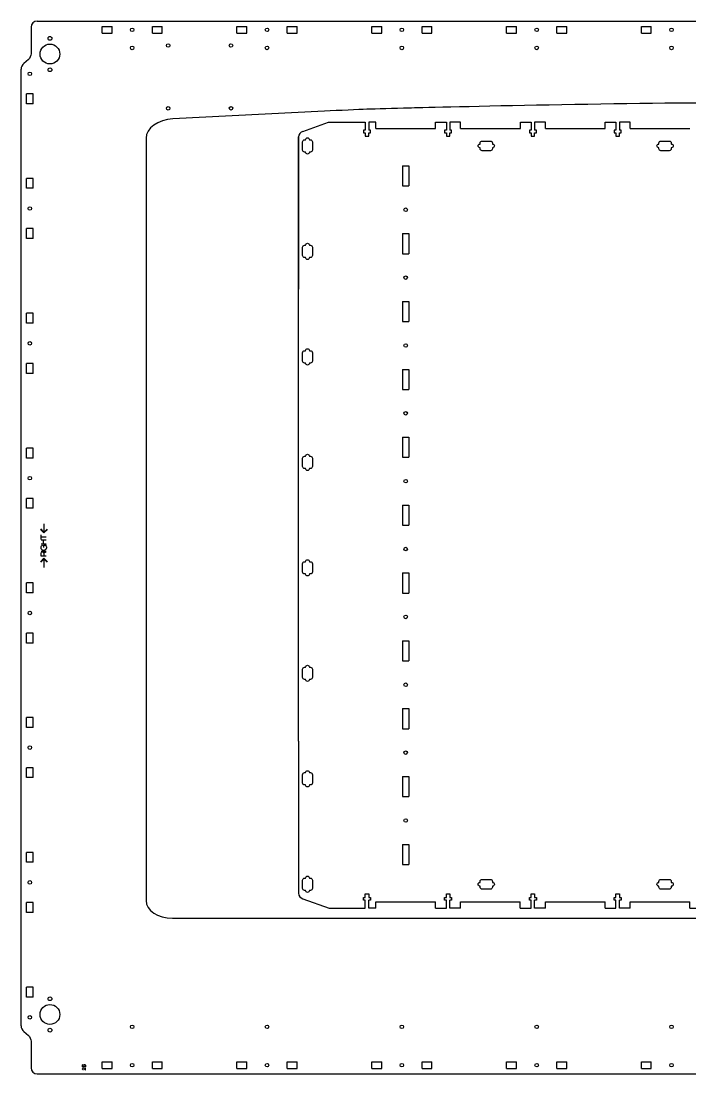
# Model space of a CAD drawing. Header units: millimetres. Extents: x -1168 to -25, y -869 to -31.
# Drawn here: x -1168 to -635, y -869 to -31 of the extents above; entities that cross this region are included whole.
import ezdxf

# ---------------------------------------------------------------- set-up
doc = ezdxf.new("R2010")
doc.units = ezdxf.units.MM
doc.layers.add('CUTS', color=1, linetype='Continuous', true_color=0xff0000)
doc.layers.add('TEXT', color=5, linetype='Continuous', true_color=0x0000ff)

msp = doc.modelspace()

# ---------------------------------------------------------------- linework, layer by layer
at = {"layer": 'CUTS', "color": 1, "lineweight": 25, "true_color": 0xff0000}
for p, q in [((-1154.7, -31), (-29.3, -31)), ((-1102.97, -40.55), (-1102.97, -35.35)), ((-1102.97, -35.35), (-1095.09, -35.35)), ((-1102.97, -40.55), (-1095.09, -40.55)), ((-1095.09, -40.55), (-1095.09, -35.35)), ((-1062.97, -40.55), (-1062.97, -35.35)), ((-1062.97, -35.35), (-1055.09, -35.35)), ((-1062.97, -40.55), (-1055.09, -40.55)), ((-1055.09, -40.55), (-1055.09, -35.35)), ((-995.63, -40.55), (-995.63, -35.35)), ((-995.63, -35.35), (-987.75, -35.35)), ((-995.63, -40.55), (-987.75, -40.55)), ((-987.75, -40.55), (-987.75, -35.35)), ((-955.63, -40.55), (-955.63, -35.35)), ((-955.63, -35.35), (-947.75, -35.35)), ((-955.63, -40.55), (-947.75, -40.55)), ((-947.75, -40.55), (-947.75, -35.35)), ((-888.29, -40.55), (-888.29, -35.35)), ((-888.29, -35.35), (-880.41, -35.35)), ((-888.29, -40.55), (-880.41, -40.55)), ((-880.41, -40.55), (-880.41, -35.35)), ((-848.29, -40.55), (-848.29, -35.35)), ((-848.29, -35.35), (-840.41, -35.35)), ((-848.29, -40.55), (-840.41, -40.55)), ((-840.41, -40.55), (-840.41, -35.35)), ((-780.95, -40.55), (-780.95, -35.35)), ((-780.95, -35.35), (-773.07, -35.35)), ((-780.95, -40.55), (-773.07, -40.55)), ((-773.07, -40.55), (-773.07, -35.35)), ((-740.95, -40.55), (-740.95, -35.35)), ((-740.95, -35.35), (-733.07, -35.35)), ((-740.95, -40.55), (-733.07, -40.55)), ((-733.07, -40.55), (-733.07, -35.35)), ((-673.61, -40.55), (-673.61, -35.35)), ((-673.61, -35.35), (-665.73, -35.35)), ((-673.61, -40.55), (-665.73, -40.55)), ((-665.73, -40.55), (-665.73, -35.35)), ((-1167.5, -830.68), (-1167.5, -69.32)), ((-1157.88, -89.04), (-1163.08, -89.04)), ((-1163.08, -96.91), (-1163.08, -89.04)), ((-1157.88, -96.91), (-1157.88, -89.04)), ((-1157.88, -96.91), (-1163.08, -96.91)), ((-943.1, -118.91), (-922.64, -111.48)), ((-922.64, -111.48), (-893.46, -111.48)), ((-893.46, -111.48), (-893.46, -117.75)), ((-885.04, -111.48), (-890.66, -111.48)), ((-890.66, -111.48), (-890.66, -117.75)), ((-885.04, -116.38), (-885.04, -111.48)), ((-885.04, -116.38), (-837.53, -116.38)), ((-837.53, -116.38), (-837.53, -111.48)), ((-837.53, -111.48), (-828.93, -111.48)), ((-828.93, -111.48), (-828.93, -117.75)), ((-817.53, -111.48), (-826.13, -111.48)), ((-826.13, -111.48), (-826.13, -117.75)), ((-817.53, -116.38), (-817.53, -111.48)), ((-817.53, -116.38), (-770.01, -116.38)), ((-817.53, -116.38), (-770.01, -116.38)), ((-770.01, -116.38), (-770.01, -111.48)), ((-770.01, -111.48), (-761.42, -111.48)), ((-761.42, -111.48), (-761.42, -117.75)), ((-750.01, -111.48), (-758.61, -111.48)), ((-758.61, -111.48), (-758.61, -117.75)), ((-750.02, -116.38), (-702.5, -116.38)), ((-750.01, -116.38), (-750.01, -111.48)), ((-702.5, -116.38), (-702.5, -111.48)), ((-702.5, -111.48), (-693.9, -111.48)), ((-693.9, -111.48), (-693.9, -117.75)), ((-682.5, -111.48), (-691.1, -111.48)), ((-691.1, -111.48), (-691.1, -117.75)), ((-682.5, -116.38), (-682.5, -111.48)), ((-682.5, -116.38), (-634.99, -116.38)), ((-946.54, -604.11), (-946.54, -123.21)), ((-893.46, -117.75), (-894.86, -117.75)), ((-894.86, -117.75), (-894.86, -119.95)), ((-894.86, -119.95), (-893.46, -119.95)), ((-893.46, -119.95), (-893.46, -122.69)), ((-893.46, -122.69), (-890.66, -122.69)), ((-889.26, -117.75), (-890.66, -117.75)), ((-890.66, -122.69), (-890.66, -119.95)), ((-890.66, -119.95), (-889.26, -119.95)), ((-889.26, -119.95), (-889.26, -117.75)), ((-828.93, -117.75), (-830.33, -117.75)), ((-830.33, -117.75), (-830.33, -119.95)), ((-830.33, -119.95), (-828.93, -119.95)), ((-828.93, -119.95), (-828.93, -122.69)), ((-828.93, -122.69), (-826.13, -122.69)), ((-824.73, -117.75), (-826.13, -117.75)), ((-826.13, -122.69), (-826.13, -119.95)), ((-826.13, -119.95), (-824.73, -119.95)), ((-824.73, -119.95), (-824.73, -117.75)), ((-761.42, -117.75), (-762.81, -117.75)), ((-762.81, -117.75), (-762.81, -119.95)), ((-762.81, -119.95), (-761.42, -119.95)), ((-761.42, -119.95), (-761.42, -122.69)), ((-761.42, -122.69), (-758.61, -122.69)), ((-757.21, -117.75), (-758.61, -117.75)), ((-758.61, -122.69), (-758.61, -119.95)), ((-758.61, -119.95), (-757.21, -119.95)), ((-757.21, -119.95), (-757.21, -117.75)), ((-693.9, -117.75), (-695.3, -117.75)), ((-695.3, -117.75), (-695.3, -119.95)), ((-695.3, -119.95), (-693.9, -119.95)), ((-693.9, -119.95), (-693.9, -122.69)), ((-693.9, -122.69), (-691.1, -122.69)), ((-689.7, -117.75), (-691.1, -117.75)), ((-691.1, -122.69), (-691.1, -119.95)), ((-691.1, -119.95), (-689.7, -119.95)), ((-689.7, -119.95), (-689.7, -117.75)), ((-863.88, -146.17), (-858.68, -146.17)), ((-863.88, -146.17), (-863.88, -162.17)), ((-858.68, -146.17), (-858.68, -162.17)), ((-1157.88, -156.21), (-1163.08, -156.21)), ((-1163.08, -164.09), (-1163.08, -156.21)), ((-1157.88, -164.09), (-1157.88, -156.21)), ((-1157.88, -164.09), (-1163.08, -164.09)), ((-863.88, -162.17), (-858.68, -162.17)), ((-1157.88, -196.21), (-1163.08, -196.21)), ((-1163.08, -204.09), (-1163.08, -196.21)), ((-1157.88, -204.09), (-1157.88, -196.21)), ((-863.88, -200.18), (-858.68, -200.18)), ((-863.88, -200.18), (-863.88, -216.18)), ((-858.68, -200.18), (-858.68, -216.18)), ((-1157.88, -204.09), (-1163.08, -204.09)), ((-863.88, -216.18), (-858.68, -216.18)), ((-863.88, -254.19), (-858.68, -254.19)), ((-863.88, -254.19), (-863.88, -270.19)), ((-858.68, -254.19), (-858.68, -270.19)), ((-1157.88, -263.55), (-1163.08, -263.55)), ((-1163.08, -271.43), (-1163.08, -263.55)), ((-1157.88, -271.43), (-1157.88, -263.55)), ((-1157.88, -271.43), (-1163.08, -271.43)), ((-863.88, -270.19), (-858.68, -270.19)), ((-1157.88, -303.55), (-1163.08, -303.55)), ((-1163.08, -311.43), (-1163.08, -303.55)), ((-1157.88, -311.43), (-1157.88, -303.55)), ((-863.88, -308.2), (-858.68, -308.2)), ((-863.88, -308.2), (-863.88, -324.2)), ((-858.68, -308.2), (-858.68, -324.2)), ((-1157.88, -311.43), (-1163.08, -311.43)), ((-863.88, -324.2), (-858.68, -324.2)), ((-863.88, -362.21), (-858.68, -362.21)), ((-863.88, -362.21), (-863.88, -378.21)), ((-858.68, -362.21), (-858.68, -378.21)), ((-1157.88, -370.89), (-1163.08, -370.89)), ((-1163.08, -378.77), (-1163.08, -370.89)), ((-1157.88, -378.77), (-1157.88, -370.89)), ((-1157.88, -378.77), (-1163.08, -378.77)), ((-863.88, -378.21), (-858.68, -378.21)), ((-1157.88, -410.89), (-1163.08, -410.89)), ((-1163.08, -418.77), (-1163.08, -410.89)), ((-1157.88, -418.77), (-1163.08, -418.77)), ((-1157.88, -418.77), (-1157.88, -410.89)), ((-863.88, -416.22), (-858.68, -416.22)), ((-863.88, -416.22), (-863.88, -432.22)), ((-858.68, -416.22), (-858.68, -432.22)), ((-863.88, -432.22), (-858.68, -432.22)), ((-863.88, -470.23), (-858.68, -470.23)), ((-863.88, -470.23), (-863.88, -486.23)), ((-858.68, -470.23), (-858.68, -486.23)), ((-1157.88, -478.23), (-1163.08, -478.23)), ((-1163.08, -486.11), (-1163.08, -478.23)), ((-1157.88, -486.11), (-1157.88, -478.23)), ((-1157.88, -486.11), (-1163.08, -486.11)), ((-863.88, -486.23), (-858.68, -486.23)), ((-1157.88, -518.23), (-1163.08, -518.23)), ((-1163.08, -526.11), (-1163.08, -518.23)), ((-1157.88, -526.11), (-1157.88, -518.23)), ((-1157.88, -526.11), (-1163.08, -526.11)), ((-863.88, -524.24), (-858.68, -524.24)), ((-863.88, -524.24), (-863.88, -540.24)), ((-858.68, -524.24), (-858.68, -540.24)), ((-863.88, -540.24), (-858.68, -540.24)), ((-1157.88, -585.3), (-1163.08, -585.3)), ((-1163.08, -593.18), (-1163.08, -585.3)), ((-1157.88, -593.18), (-1157.88, -585.3)), ((-863.88, -578.25), (-858.68, -578.25)), ((-863.88, -578.25), (-863.88, -594.25)), ((-858.68, -578.25), (-858.68, -594.25)), ((-1157.88, -593.18), (-1163.08, -593.18)), ((-863.88, -594.25), (-858.68, -594.25)), ((-1157.88, -625.3), (-1163.08, -625.3)), ((-1163.08, -633.18), (-1163.08, -625.3)), ((-1157.88, -633.18), (-1157.88, -625.3)), ((-1157.88, -633.18), (-1163.08, -633.18)), ((-863.88, -632.26), (-858.68, -632.26)), ((-863.88, -632.26), (-863.88, -648.26)), ((-858.68, -632.26), (-858.68, -648.26)), ((-863.88, -648.26), (-858.68, -648.26)), ((-863.88, -686.27), (-858.68, -686.27)), ((-863.88, -686.27), (-863.88, -702.27)), ((-858.68, -686.27), (-858.68, -702.27)), ((-1157.88, -692.64), (-1163.08, -692.64)), ((-1163.08, -700.52), (-1163.08, -692.64)), ((-1157.88, -700.52), (-1157.88, -692.64)), ((-1157.88, -700.52), (-1163.08, -700.52)), ((-863.88, -702.27), (-858.68, -702.27)), ((-894.86, -730.69), (-894.86, -728.49)), ((-894.86, -728.49), (-893.46, -728.49)), ((-893.46, -728.49), (-893.46, -725.75)), ((-893.46, -725.75), (-890.66, -725.75)), ((-890.66, -725.75), (-890.66, -728.49)), ((-890.66, -728.49), (-889.26, -728.49)), ((-889.26, -728.49), (-889.26, -730.69)), ((-830.33, -728.49), (-828.93, -728.49)), ((-830.33, -730.69), (-830.33, -728.49)), ((-828.93, -728.49), (-828.93, -725.75)), ((-828.93, -728.49), (-828.93, -725.75)), ((-828.93, -725.75), (-826.13, -725.75)), ((-826.13, -725.75), (-826.13, -728.49)), ((-826.13, -728.49), (-824.73, -728.49)), ((-824.73, -728.49), (-824.73, -730.69)), ((-762.81, -730.69), (-762.81, -728.49)), ((-762.81, -728.49), (-761.42, -728.49)), ((-761.42, -728.49), (-761.42, -725.75)), ((-761.42, -725.75), (-758.61, -725.75)), ((-758.61, -725.75), (-758.61, -728.49)), ((-758.61, -728.49), (-757.22, -728.49)), ((-757.22, -728.49), (-757.22, -730.69)), ((-695.3, -730.69), (-695.3, -728.49)), ((-695.3, -728.49), (-693.9, -728.49)), ((-693.9, -728.49), (-693.9, -725.75)), ((-693.9, -725.75), (-691.1, -725.75)), ((-691.1, -725.75), (-691.1, -728.49)), ((-691.1, -728.49), (-689.7, -728.49)), ((-689.7, -728.49), (-689.7, -730.69)), ((-1157.88, -732.64), (-1163.08, -732.64)), ((-1163.08, -740.52), (-1163.08, -732.64)), ((-1157.88, -740.52), (-1157.88, -732.64)), ((-943.09, -729.52), (-922.29, -736.96)), ((-922.29, -736.96), (-893.46, -736.96)), ((-893.46, -730.69), (-894.86, -730.69)), ((-893.46, -736.96), (-893.46, -730.69)), ((-890.66, -736.96), (-890.66, -730.69)), ((-889.26, -730.69), (-890.66, -730.69)), ((-885.04, -736.96), (-890.66, -736.96)), ((-885.04, -736.96), (-885.04, -732.06)), ((-885.04, -732.06), (-837.53, -732.06)), ((-837.53, -736.96), (-837.53, -732.06)), ((-837.53, -736.96), (-828.93, -736.96)), ((-828.93, -730.69), (-830.33, -730.69)), ((-828.93, -736.96), (-828.93, -730.69)), ((-826.13, -736.96), (-826.13, -730.69)), ((-824.73, -730.69), (-826.13, -730.69)), ((-817.53, -736.96), (-826.13, -736.96)), ((-817.53, -736.96), (-817.53, -732.06)), ((-817.53, -732.06), (-770.02, -732.06)), ((-770.02, -736.96), (-770.02, -732.06)), ((-770.02, -736.96), (-761.42, -736.96)), ((-761.42, -730.69), (-762.81, -730.69)), ((-761.42, -736.96), (-761.42, -730.69)), ((-758.61, -736.96), (-758.61, -730.69)), ((-757.22, -730.69), (-758.61, -730.69)), ((-750.02, -736.96), (-758.61, -736.96)), ((-750.02, -736.96), (-750.02, -732.06)), ((-750.02, -732.06), (-702.5, -732.06)), ((-702.5, -736.96), (-702.5, -732.06)), ((-702.5, -736.96), (-693.9, -736.96)), ((-693.9, -730.69), (-695.3, -730.69)), ((-693.9, -736.96), (-693.9, -730.69)), ((-691.1, -736.96), (-691.1, -730.69)), ((-689.7, -730.69), (-691.1, -730.69)), ((-682.5, -736.96), (-691.1, -736.96)), ((-682.5, -736.96), (-682.5, -732.06)), ((-682.5, -732.06), (-634.99, -732.06)), ((-634.99, -736.96), (-634.99, -732.06)), ((-634.99, -736.96), (-626.39, -736.96)), ((-1157.88, -740.52), (-1163.08, -740.52)), ((-1157.88, -799.98), (-1163.08, -799.98)), ((-1163.08, -807.86), (-1163.08, -799.98)), ((-1157.88, -807.86), (-1157.88, -799.98)), ((-1157.88, -807.86), (-1163.08, -807.86)), ((-1102.97, -864.65), (-1102.97, -859.45)), ((-1102.97, -859.45), (-1095.09, -859.45)), ((-1095.09, -864.65), (-1095.09, -859.45)), ((-1062.97, -864.65), (-1062.97, -859.45)), ((-1062.97, -859.45), (-1055.09, -859.45)), ((-1055.09, -864.65), (-1055.09, -859.45)), ((-995.63, -864.65), (-995.63, -859.45)), ((-995.63, -859.45), (-987.75, -859.45)), ((-987.75, -864.65), (-987.75, -859.45)), ((-955.63, -864.65), (-955.63, -859.45)), ((-955.63, -859.45), (-947.75, -859.45)), ((-947.75, -864.65), (-947.75, -859.45)), ((-888.29, -864.65), (-888.29, -859.45)), ((-888.29, -859.45), (-880.41, -859.45)), ((-880.41, -864.65), (-880.41, -859.45)), ((-848.29, -864.65), (-848.29, -859.45)), ((-848.29, -859.45), (-840.41, -859.45)), ((-840.41, -864.65), (-840.41, -859.45)), ((-780.95, -864.65), (-780.95, -859.45)), ((-780.95, -859.45), (-773.07, -859.45)), ((-773.07, -864.65), (-773.07, -859.45)), ((-740.95, -864.65), (-740.95, -859.45)), ((-740.95, -859.45), (-733.07, -859.45)), ((-733.07, -864.65), (-733.07, -859.45)), ((-673.61, -864.65), (-673.61, -859.45)), ((-673.61, -859.45), (-665.73, -859.45)), ((-665.73, -864.65), (-665.73, -859.45)), ((-1154.7, -869), (-29.3, -869)), ((-1102.97, -864.65), (-1095.09, -864.65)), ((-1062.97, -864.65), (-1055.09, -864.65)), ((-995.63, -864.65), (-987.75, -864.65)), ((-955.63, -864.65), (-947.75, -864.65)), ((-888.29, -864.65), (-880.41, -864.65)), ((-848.29, -864.65), (-840.41, -864.65)), ((-780.95, -864.65), (-773.07, -864.65)), ((-740.95, -864.65), (-733.07, -864.65)), ((-673.61, -864.65), (-665.73, -864.65))]:
    msp.add_line(p, q, dxfattribs=at)
for points in [[(-1159.5, -35.8), (-1159.5, -56.96), (-1159.5, -56.96)], [(-1161.66, -61.6), (-1165.34, -64.68)], [(-925.89, -102.73), (-1046.68, -108.77)], [(-1068.02, -124.09), (-1068.02, -731.04)], [(-946.54, -123.21), (-946.54, -244.33)], [(-941.75, -125.48), (-941.01, -125.48), (-940.97, -125.4)], [(-937.97, -125.4), (-937.92, -125.48), (-937.18, -125.48)], [(-943.37, -133.66), (-943.37, -127.1)], [(-935.57, -127.1), (-935.57, -133.66)], [(-802.1, -128.88), (-802.02, -128.83), (-802.02, -128.83)], [(-802.02, -132.66), (-802.02, -131.93), (-802.1, -131.88)], [(-802.02, -128.83), (-802.02, -128.1)], [(-800.41, -126.48), (-793.84, -126.48)], [(-792.22, -128.1), (-792.22, -128.83), (-792.14, -128.88)], [(-792.14, -131.88), (-792.22, -131.93), (-792.22, -132.66)], [(-659.75, -128.88), (-659.68, -128.83), (-659.68, -128.83)], [(-659.68, -132.66), (-659.68, -131.93), (-659.75, -131.88)], [(-659.68, -128.83), (-659.68, -128.1)], [(-658.06, -126.48), (-651.5, -126.48)], [(-649.88, -128.1), (-649.88, -128.83), (-649.8, -128.88)], [(-649.8, -131.88), (-649.88, -131.93), (-649.88, -132.66)], [(-941.01, -135.28), (-941.75, -135.28)], [(-940.97, -135.35), (-941.01, -135.28), (-941.01, -135.28)], [(-937.18, -135.28), (-937.92, -135.28), (-937.97, -135.35)], [(-793.84, -134.28), (-800.41, -134.28)], [(-651.5, -134.28), (-658.06, -134.28)], [(-941.75, -209.43), (-941.01, -209.43), (-940.97, -209.35)], [(-937.97, -209.35), (-937.92, -209.43), (-937.18, -209.43)], [(-943.37, -217.62), (-943.37, -211.05)], [(-935.57, -211.05), (-935.57, -217.62)], [(-941.01, -219.23), (-941.75, -219.23)], [(-940.97, -219.31), (-941.01, -219.23), (-941.01, -219.23)], [(-937.18, -219.23), (-937.92, -219.23), (-937.97, -219.31)], [(-943.37, -301.57), (-943.37, -295)], [(-941.75, -293.39), (-941.01, -293.39), (-940.97, -293.31)], [(-937.97, -293.31), (-937.92, -293.39), (-937.18, -293.39)], [(-935.57, -295), (-935.57, -301.57)], [(-941.01, -303.19), (-941.75, -303.19)], [(-940.97, -303.26), (-941.01, -303.19), (-941.01, -303.19)], [(-937.18, -303.19), (-937.92, -303.19), (-937.97, -303.26)], [(-943.37, -385.52), (-943.37, -378.96)], [(-941.75, -377.34), (-941.01, -377.34), (-940.97, -377.26)], [(-937.97, -377.26), (-937.92, -377.34), (-937.18, -377.34)], [(-935.57, -378.96), (-935.57, -385.52)], [(-941.01, -387.14), (-941.75, -387.14)], [(-940.97, -387.22), (-941.01, -387.14), (-941.01, -387.14)], [(-937.18, -387.14), (-937.92, -387.14), (-937.97, -387.22)], [(-943.37, -469.48), (-943.37, -462.91)], [(-941.75, -461.29), (-941.01, -461.29), (-940.97, -461.21)], [(-937.97, -461.21), (-937.92, -461.29), (-937.18, -461.29)], [(-935.57, -462.91), (-935.57, -469.48)], [(-941.01, -471.09), (-941.75, -471.09)], [(-940.97, -471.17), (-941.01, -471.09), (-941.01, -471.09)], [(-937.18, -471.09), (-937.92, -471.09), (-937.97, -471.17)], [(-943.37, -553.43), (-943.37, -546.87)], [(-941.75, -545.25), (-941.01, -545.25), (-940.97, -545.17)], [(-937.97, -545.17), (-937.92, -545.25), (-937.18, -545.25)], [(-935.57, -546.87), (-935.57, -553.43)], [(-941.01, -555.05), (-941.75, -555.05)], [(-940.97, -555.12), (-941.01, -555.05), (-941.01, -555.05)], [(-937.18, -555.05), (-937.92, -555.05), (-937.97, -555.12)], [(-946.54, -604.11), (-946.54, -725.23)], [(-943.37, -637.38), (-943.37, -630.82)], [(-941.75, -629.2), (-941.01, -629.2), (-940.97, -629.12)], [(-937.97, -629.12), (-937.92, -629.2), (-937.18, -629.2)], [(-935.57, -630.82), (-935.57, -637.38)], [(-941.01, -639), (-941.75, -639)], [(-940.97, -639.08), (-941.01, -639), (-941.01, -639)], [(-937.18, -639), (-937.92, -639), (-937.97, -639.08)], [(-943.37, -721.34), (-943.37, -714.77)], [(-941.75, -713.16), (-941.01, -713.16), (-940.97, -713.08)], [(-937.97, -713.08), (-937.92, -713.16), (-937.18, -713.16)], [(-935.57, -714.77), (-935.57, -721.34)], [(-802.1, -716.56), (-802.02, -716.51), (-802.02, -715.77)], [(-802.02, -720.34), (-802.02, -719.6), (-802.1, -719.56)], [(-800.41, -714.16), (-793.84, -714.16)], [(-792.22, -715.77), (-792.22, -716.51), (-792.15, -716.56)], [(-792.15, -719.56), (-792.22, -719.6), (-792.22, -719.6)], [(-792.22, -719.6), (-792.22, -720.34)], [(-659.76, -716.56), (-659.68, -716.51), (-659.68, -715.77)], [(-659.68, -720.34), (-659.68, -719.6), (-659.76, -719.56)], [(-658.06, -714.16), (-651.5, -714.16)], [(-649.88, -715.77), (-649.88, -716.51), (-649.8, -716.56)], [(-649.8, -719.56), (-649.88, -719.6), (-649.88, -719.6)], [(-649.88, -719.6), (-649.88, -720.34)], [(-941.01, -722.96), (-941.75, -722.96)], [(-940.97, -723.03), (-941.01, -722.96), (-941.01, -722.96)], [(-937.18, -722.96), (-937.92, -722.96), (-937.97, -723.03)], [(-793.84, -721.96), (-800.41, -721.96)], [(-651.5, -721.96), (-658.06, -721.96)], [(-1047.02, -745.11), (-196.17, -745.11)], [(-1165.34, -835.32), (-1161.66, -838.4)], [(-1159.5, -843.04), (-1159.5, -864.2)]]:
    msp.add_lwpolyline(points, dxfattribs=at)
for points in [[(-1154.7, -31), (-1157.34, -31), (-1159.5, -33.16), (-1159.5, -35.8)], [(-1080.45, -37.95), (-1080.45, -37.16), (-1079.82, -36.53), (-1079.03, -36.53)], [(-1079.03, -39.37), (-1079.82, -39.37), (-1080.45, -38.74), (-1080.45, -37.95)], [(-1079.03, -36.53), (-1078.24, -36.53), (-1077.61, -37.16), (-1077.61, -37.95)], [(-1077.61, -37.95), (-1077.61, -38.74), (-1078.24, -39.37), (-1079.03, -39.37)], [(-973.11, -37.95), (-973.11, -37.16), (-972.48, -36.53), (-971.69, -36.53)], [(-971.69, -39.37), (-972.48, -39.37), (-973.11, -38.74), (-973.11, -37.95)], [(-971.69, -36.53), (-970.9, -36.53), (-970.27, -37.16), (-970.27, -37.95)], [(-970.27, -37.95), (-970.27, -38.74), (-970.9, -39.37), (-971.69, -39.37)], [(-865.77, -37.95), (-865.77, -37.16), (-865.14, -36.53), (-864.35, -36.53)], [(-864.35, -39.37), (-865.14, -39.37), (-865.77, -38.74), (-865.77, -37.95)], [(-864.35, -36.53), (-863.56, -36.53), (-862.93, -37.16), (-862.93, -37.95)], [(-862.93, -37.95), (-862.93, -38.74), (-863.56, -39.37), (-864.35, -39.37)], [(-758.43, -37.95), (-758.43, -37.16), (-757.8, -36.53), (-757.01, -36.53)], [(-757.01, -39.37), (-757.8, -39.37), (-758.43, -38.74), (-758.43, -37.95)], [(-757.01, -36.53), (-756.22, -36.53), (-755.59, -37.16), (-755.59, -37.95)], [(-755.59, -37.95), (-755.59, -38.74), (-756.22, -39.37), (-757.01, -39.37)], [(-651.09, -37.95), (-651.09, -37.16), (-650.46, -36.53), (-649.67, -36.53)], [(-649.67, -39.37), (-650.46, -39.37), (-651.09, -38.74), (-651.09, -37.95)], [(-649.67, -36.53), (-648.88, -36.53), (-648.25, -37.16), (-648.25, -37.95)], [(-648.25, -37.95), (-648.25, -38.74), (-648.88, -39.37), (-649.67, -39.37)], [(-1152.4, -57.26), (-1152.4, -52.9), (-1148.86, -49.36), (-1144.5, -49.36)], [(-1146, -44.76), (-1146, -43.93), (-1145.33, -43.26), (-1144.5, -43.26)], [(-1144.5, -46.26), (-1145.33, -46.26), (-1146, -45.59), (-1146, -44.76)], [(-1144.5, -43.26), (-1143.67, -43.26), (-1143, -43.93), (-1143, -44.76)], [(-1143, -44.76), (-1143, -45.59), (-1143.67, -46.26), (-1144.5, -46.26)], [(-1144.5, -49.36), (-1140.14, -49.36), (-1136.6, -52.9), (-1136.6, -57.26)], [(-1051.78, -50.43), (-1051.78, -49.64), (-1051.15, -49.01), (-1050.36, -49.01)], [(-1050.36, -49.01), (-1049.57, -49.01), (-1048.94, -49.64), (-1048.94, -50.43)], [(-1001.78, -50.43), (-1001.78, -49.64), (-1001.15, -49.01), (-1000.36, -49.01)], [(-1000.36, -49.01), (-999.57, -49.01), (-998.94, -49.64), (-998.94, -50.43)], [(-1159.5, -56.96), (-1159.5, -58.51), (-1160.47, -60.6), (-1161.66, -61.6)], [(-1144.5, -65.16), (-1148.86, -65.16), (-1152.4, -61.62), (-1152.4, -57.26)], [(-1136.6, -57.26), (-1136.6, -61.62), (-1140.14, -65.16), (-1144.5, -65.16)], [(-1080.45, -52.34), (-1080.45, -51.56), (-1079.82, -50.92), (-1079.03, -50.92)], [(-1079.03, -53.77), (-1079.82, -53.77), (-1080.45, -53.13), (-1080.45, -52.34)], [(-1079.03, -50.92), (-1078.24, -50.92), (-1077.61, -51.56), (-1077.61, -52.34)], [(-1077.61, -52.34), (-1077.61, -53.13), (-1078.24, -53.77), (-1079.03, -53.77)], [(-1050.36, -51.85), (-1051.15, -51.85), (-1051.78, -51.22), (-1051.78, -50.43)], [(-1048.94, -50.43), (-1048.94, -51.22), (-1049.57, -51.85), (-1050.36, -51.85)], [(-1000.36, -51.85), (-1001.15, -51.85), (-1001.78, -51.22), (-1001.78, -50.43)], [(-998.94, -50.43), (-998.94, -51.22), (-999.57, -51.85), (-1000.36, -51.85)], [(-973.11, -52.34), (-973.11, -51.56), (-972.48, -50.92), (-971.69, -50.92)], [(-971.69, -53.77), (-972.48, -53.77), (-973.11, -53.13), (-973.11, -52.34)], [(-971.69, -50.92), (-970.9, -50.92), (-970.27, -51.56), (-970.27, -52.34)], [(-970.27, -52.34), (-970.27, -53.13), (-970.9, -53.77), (-971.69, -53.77)], [(-865.77, -52.34), (-865.77, -51.56), (-865.14, -50.92), (-864.35, -50.92)], [(-864.35, -53.77), (-865.14, -53.77), (-865.77, -53.13), (-865.77, -52.34)], [(-864.35, -50.92), (-863.56, -50.92), (-862.93, -51.56), (-862.93, -52.34)], [(-862.93, -52.34), (-862.93, -53.13), (-863.56, -53.77), (-864.35, -53.77)], [(-758.43, -52.34), (-758.43, -51.56), (-757.8, -50.92), (-757.01, -50.92)], [(-757.01, -53.77), (-757.8, -53.77), (-758.43, -53.13), (-758.43, -52.34)], [(-757.01, -50.92), (-756.22, -50.92), (-755.59, -51.56), (-755.59, -52.34)], [(-755.59, -52.34), (-755.59, -53.13), (-756.22, -53.77), (-757.01, -53.77)], [(-651.09, -52.34), (-651.09, -51.56), (-650.46, -50.92), (-649.67, -50.92)], [(-649.67, -53.77), (-650.46, -53.77), (-651.09, -53.13), (-651.09, -52.34)], [(-649.67, -50.92), (-648.88, -50.92), (-648.25, -51.56), (-648.25, -52.34)], [(-648.25, -52.34), (-648.25, -53.13), (-648.88, -53.77), (-649.67, -53.77)], [(-1165.34, -64.68), (-1166.53, -65.68), (-1167.5, -67.76), (-1167.5, -69.32)], [(-1161.91, -72.97), (-1161.91, -72.19), (-1161.27, -71.55), (-1160.48, -71.55)], [(-1160.48, -74.4), (-1161.27, -74.4), (-1161.91, -73.76), (-1161.91, -72.97)], [(-1160.48, -71.55), (-1159.7, -71.55), (-1159.06, -72.19), (-1159.06, -72.97)], [(-1159.06, -72.97), (-1159.06, -73.76), (-1159.7, -74.4), (-1160.48, -74.4)], [(-1146, -69.76), (-1146, -68.93), (-1145.33, -68.26), (-1144.5, -68.26)], [(-1144.5, -71.26), (-1145.33, -71.26), (-1146, -70.59), (-1146, -69.76)], [(-1144.5, -68.26), (-1143.67, -68.26), (-1143, -68.93), (-1143, -69.76)], [(-1143, -69.76), (-1143, -70.59), (-1143.67, -71.26), (-1144.5, -71.26)], [(-1051.78, -100.43), (-1051.78, -99.64), (-1051.15, -99.01), (-1050.36, -99.01)], [(-1050.36, -101.85), (-1051.15, -101.85), (-1051.78, -101.22), (-1051.78, -100.43)], [(-1050.36, -99.01), (-1049.57, -99.01), (-1048.94, -99.64), (-1048.94, -100.43)], [(-1048.94, -100.43), (-1048.94, -101.22), (-1049.57, -101.85), (-1050.36, -101.85)], [(-1001.78, -100.43), (-1001.78, -99.64), (-1001.15, -99.01), (-1000.36, -99.01)], [(-1000.36, -101.85), (-1001.15, -101.85), (-1001.78, -101.22), (-1001.78, -100.43)], [(-1000.36, -99.01), (-999.57, -99.01), (-998.94, -99.64), (-998.94, -100.43)], [(-998.94, -100.43), (-998.94, -101.22), (-999.57, -101.85), (-1000.36, -101.85)], [(-858.44, -100.25), (-870.21, -100.55), (-885.4, -100.99), (-892.18, -101.23)], [(-609.32, -96.19), (-697.01, -96.19), (-858.44, -100.25), (-858.44, -100.25)], [(-1046.68, -108.77), (-1058.42, -109.46), (-1068.02, -116.35), (-1068.02, -124.09)], [(-892.18, -101.23), (-898.97, -101.47), (-914.14, -102.15), (-925.89, -102.73)], [(-943.1, -118.91), (-944.99, -119.34), (-946.54, -121.27), (-946.54, -123.21)], [(-943.37, -127.1), (-943.37, -126.21), (-942.64, -125.48), (-941.75, -125.48)], [(-940.97, -125.4), (-940.97, -124.57), (-940.3, -123.9), (-939.47, -123.9)], [(-939.47, -123.9), (-938.64, -123.9), (-937.97, -124.57), (-937.97, -125.4)], [(-937.18, -125.48), (-936.29, -125.48), (-935.57, -126.21), (-935.57, -127.1)], [(-941.75, -135.28), (-942.64, -135.28), (-943.37, -134.55), (-943.37, -133.66)], [(-935.57, -133.66), (-935.57, -134.55), (-936.29, -135.28), (-937.18, -135.28)], [(-803.6, -130.38), (-803.6, -129.55), (-802.93, -128.88), (-802.1, -128.88)], [(-802.1, -131.88), (-802.93, -131.88), (-803.6, -131.21), (-803.6, -130.38)], [(-802.02, -128.1), (-802.02, -127.21), (-801.3, -126.48), (-800.41, -126.48)], [(-800.41, -134.28), (-801.3, -134.28), (-802.02, -133.55), (-802.02, -132.66)], [(-793.84, -126.48), (-792.95, -126.48), (-792.22, -127.21), (-792.22, -128.1)], [(-792.22, -132.66), (-792.22, -133.55), (-792.95, -134.28), (-793.84, -134.28)], [(-792.14, -128.88), (-791.31, -128.88), (-790.64, -129.55), (-790.64, -130.38)], [(-790.64, -130.38), (-790.64, -131.21), (-791.31, -131.88), (-792.14, -131.88)], [(-661.25, -130.38), (-661.25, -129.55), (-660.58, -128.88), (-659.75, -128.88)], [(-659.75, -131.88), (-660.58, -131.88), (-661.25, -131.21), (-661.25, -130.38)], [(-659.68, -128.1), (-659.68, -127.21), (-658.95, -126.48), (-658.06, -126.48)], [(-658.06, -134.28), (-658.95, -134.28), (-659.68, -133.55), (-659.68, -132.66)], [(-651.5, -126.48), (-650.6, -126.48), (-649.88, -127.21), (-649.88, -128.1)], [(-649.88, -132.66), (-649.88, -133.55), (-650.6, -134.28), (-651.5, -134.28)], [(-649.8, -128.88), (-648.97, -128.88), (-648.3, -129.55), (-648.3, -130.38)], [(-648.3, -130.38), (-648.3, -131.21), (-648.97, -131.88), (-649.8, -131.88)], [(-939.47, -136.85), (-940.3, -136.85), (-940.97, -136.18), (-940.97, -135.35)], [(-937.97, -135.35), (-937.97, -136.18), (-938.64, -136.85), (-939.47, -136.85)], [(-1161.91, -180.15), (-1161.91, -179.36), (-1161.27, -178.73), (-1160.48, -178.73)], [(-1160.48, -181.58), (-1161.27, -181.58), (-1161.91, -180.94), (-1161.91, -180.15)], [(-1160.48, -178.73), (-1159.7, -178.73), (-1159.06, -179.36), (-1159.06, -180.15)], [(-1159.06, -180.15), (-1159.06, -180.94), (-1159.7, -181.58), (-1160.48, -181.58)], [(-862.71, -181.17), (-862.71, -180.39), (-862.07, -179.75), (-861.28, -179.75)], [(-861.28, -182.6), (-862.07, -182.6), (-862.71, -181.96), (-862.71, -181.17)], [(-861.28, -179.75), (-860.5, -179.75), (-859.86, -180.39), (-859.86, -181.17)], [(-859.86, -181.17), (-859.86, -181.96), (-860.5, -182.6), (-861.28, -182.6)], [(-943.37, -211.05), (-943.37, -210.16), (-942.64, -209.43), (-941.75, -209.43)], [(-940.97, -209.35), (-940.97, -208.52), (-940.3, -207.85), (-939.47, -207.85)], [(-939.47, -207.85), (-938.64, -207.85), (-937.97, -208.52), (-937.97, -209.35)], [(-937.18, -209.43), (-936.29, -209.43), (-935.57, -210.16), (-935.57, -211.05)], [(-941.75, -219.23), (-942.64, -219.23), (-943.37, -218.51), (-943.37, -217.62)], [(-935.57, -217.62), (-935.57, -218.51), (-936.29, -219.23), (-937.18, -219.23)], [(-939.47, -220.81), (-940.3, -220.81), (-940.97, -220.14), (-940.97, -219.31)], [(-937.97, -219.31), (-937.97, -220.14), (-938.64, -220.81), (-939.47, -220.81)], [(-862.71, -235.18), (-862.71, -234.4), (-862.07, -233.76), (-861.28, -233.76)], [(-861.28, -233.76), (-860.5, -233.76), (-859.86, -234.4), (-859.86, -235.18)], [(-861.28, -236.61), (-862.07, -236.61), (-862.71, -235.97), (-862.71, -235.18)], [(-859.86, -235.18), (-859.86, -235.97), (-860.5, -236.61), (-861.28, -236.61)], [(-1161.91, -287.49), (-1161.91, -286.7), (-1161.27, -286.07), (-1160.48, -286.07)], [(-1160.48, -288.92), (-1161.27, -288.92), (-1161.91, -288.28), (-1161.91, -287.49)], [(-1160.48, -286.07), (-1159.7, -286.07), (-1159.06, -286.7), (-1159.06, -287.49)], [(-1159.06, -287.49), (-1159.06, -288.28), (-1159.7, -288.92), (-1160.48, -288.92)], [(-940.97, -293.31), (-940.97, -292.48), (-940.3, -291.81), (-939.47, -291.81)], [(-939.47, -291.81), (-938.64, -291.81), (-937.97, -292.48), (-937.97, -293.31)], [(-862.71, -289.19), (-862.71, -288.41), (-862.07, -287.77), (-861.28, -287.77)], [(-861.28, -290.62), (-862.07, -290.62), (-862.71, -289.98), (-862.71, -289.19)], [(-861.28, -287.77), (-860.5, -287.77), (-859.86, -288.41), (-859.86, -289.19)], [(-859.86, -289.19), (-859.86, -289.98), (-860.5, -290.62), (-861.28, -290.62)], [(-943.37, -295), (-943.37, -294.11), (-942.64, -293.39), (-941.75, -293.39)], [(-941.75, -303.19), (-942.64, -303.19), (-943.37, -302.46), (-943.37, -301.57)], [(-937.18, -293.39), (-936.29, -293.39), (-935.57, -294.11), (-935.57, -295)], [(-935.57, -301.57), (-935.57, -302.46), (-936.29, -303.19), (-937.18, -303.19)], [(-939.47, -304.76), (-940.3, -304.76), (-940.97, -304.09), (-940.97, -303.26)], [(-937.97, -303.26), (-937.97, -304.09), (-938.64, -304.76), (-939.47, -304.76)], [(-862.71, -343.2), (-862.71, -342.42), (-862.07, -341.78), (-861.28, -341.78)], [(-861.28, -344.63), (-862.07, -344.63), (-862.71, -343.99), (-862.71, -343.2)], [(-861.28, -341.78), (-860.5, -341.78), (-859.86, -342.42), (-859.86, -343.2)], [(-859.86, -343.2), (-859.86, -343.99), (-860.5, -344.63), (-861.28, -344.63)], [(-940.97, -377.26), (-940.97, -376.43), (-940.3, -375.76), (-939.47, -375.76)], [(-939.47, -375.76), (-938.64, -375.76), (-937.97, -376.43), (-937.97, -377.26)], [(-943.37, -378.96), (-943.37, -378.07), (-942.64, -377.34), (-941.75, -377.34)], [(-937.18, -377.34), (-936.29, -377.34), (-935.57, -378.07), (-935.57, -378.96)], [(-1161.91, -394.83), (-1161.91, -394.04), (-1161.27, -393.41), (-1160.48, -393.41)], [(-1160.48, -393.41), (-1159.7, -393.41), (-1159.06, -394.04), (-1159.06, -394.83)], [(-941.75, -387.14), (-942.64, -387.14), (-943.37, -386.41), (-943.37, -385.52)], [(-939.47, -388.72), (-940.3, -388.72), (-940.97, -388.04), (-940.97, -387.22)], [(-937.97, -387.22), (-937.97, -388.04), (-938.64, -388.72), (-939.47, -388.72)], [(-935.57, -385.52), (-935.57, -386.41), (-936.29, -387.14), (-937.18, -387.14)], [(-1160.48, -396.26), (-1161.27, -396.26), (-1161.91, -395.62), (-1161.91, -394.83)], [(-1159.06, -394.83), (-1159.06, -395.62), (-1159.7, -396.26), (-1160.48, -396.26)], [(-862.71, -397.21), (-862.71, -396.43), (-862.07, -395.79), (-861.28, -395.79)], [(-861.28, -398.64), (-862.07, -398.64), (-862.71, -398), (-862.71, -397.21)], [(-861.28, -395.79), (-860.5, -395.79), (-859.86, -396.43), (-859.86, -397.21)], [(-859.86, -397.21), (-859.86, -398), (-860.5, -398.64), (-861.28, -398.64)], [(-862.71, -451.22), (-862.71, -450.44), (-862.07, -449.8), (-861.28, -449.8)], [(-861.28, -452.65), (-862.07, -452.65), (-862.71, -452.01), (-862.71, -451.22)], [(-861.28, -449.8), (-860.5, -449.8), (-859.86, -450.44), (-859.86, -451.22)], [(-859.86, -451.22), (-859.86, -452.01), (-860.5, -452.65), (-861.28, -452.65)], [(-940.97, -461.21), (-940.97, -460.38), (-940.3, -459.71), (-939.47, -459.71)], [(-939.47, -459.71), (-938.64, -459.71), (-937.97, -460.38), (-937.97, -461.21)], [(-943.37, -462.91), (-943.37, -462.02), (-942.64, -461.29), (-941.75, -461.29)], [(-937.18, -461.29), (-936.29, -461.29), (-935.57, -462.02), (-935.57, -462.91)], [(-941.75, -471.09), (-942.64, -471.09), (-943.37, -470.37), (-943.37, -469.48)], [(-939.47, -472.67), (-940.3, -472.67), (-940.97, -472), (-940.97, -471.17)], [(-937.97, -471.17), (-937.97, -472), (-938.64, -472.67), (-939.47, -472.67)], [(-935.57, -469.48), (-935.57, -470.37), (-936.29, -471.09), (-937.18, -471.09)], [(-1161.91, -502.17), (-1161.91, -501.38), (-1161.27, -500.75), (-1160.48, -500.75)], [(-1160.48, -503.6), (-1161.27, -503.6), (-1161.91, -502.96), (-1161.91, -502.17)], [(-1160.48, -500.75), (-1159.7, -500.75), (-1159.06, -501.38), (-1159.06, -502.17)], [(-1159.06, -502.17), (-1159.06, -502.96), (-1159.7, -503.6), (-1160.48, -503.6)], [(-862.71, -505.23), (-862.71, -504.45), (-862.07, -503.81), (-861.28, -503.81)], [(-861.28, -506.66), (-862.07, -506.66), (-862.71, -506.02), (-862.71, -505.23)], [(-861.28, -503.81), (-860.5, -503.81), (-859.86, -504.45), (-859.86, -505.23)], [(-859.86, -505.23), (-859.86, -506.02), (-860.5, -506.66), (-861.28, -506.66)], [(-940.97, -545.17), (-940.97, -544.34), (-940.3, -543.67), (-939.47, -543.67)], [(-939.47, -543.67), (-938.64, -543.67), (-937.97, -544.34), (-937.97, -545.17)], [(-943.37, -546.87), (-943.37, -545.97), (-942.64, -545.25), (-941.75, -545.25)], [(-937.18, -545.25), (-936.29, -545.25), (-935.57, -545.97), (-935.57, -546.87)], [(-941.75, -555.05), (-942.64, -555.05), (-943.37, -554.32), (-943.37, -553.43)], [(-939.47, -556.62), (-940.3, -556.62), (-940.97, -555.95), (-940.97, -555.12)], [(-937.97, -555.12), (-937.97, -555.95), (-938.64, -556.62), (-939.47, -556.62)], [(-935.57, -553.43), (-935.57, -554.32), (-936.29, -555.05), (-937.18, -555.05)], [(-862.71, -559.24), (-862.71, -558.46), (-862.07, -557.82), (-861.28, -557.82)], [(-861.28, -560.67), (-862.07, -560.67), (-862.71, -560.03), (-862.71, -559.24)], [(-861.28, -557.82), (-860.5, -557.82), (-859.86, -558.46), (-859.86, -559.24)], [(-859.86, -559.24), (-859.86, -560.03), (-860.5, -560.67), (-861.28, -560.67)], [(-1161.91, -609.24), (-1161.91, -608.45), (-1161.27, -607.82), (-1160.48, -607.82)], [(-1160.48, -610.67), (-1161.27, -610.67), (-1161.91, -610.03), (-1161.91, -609.24)], [(-1160.48, -607.82), (-1159.7, -607.82), (-1159.06, -608.45), (-1159.06, -609.24)], [(-1159.06, -609.24), (-1159.06, -610.03), (-1159.7, -610.67), (-1160.48, -610.67)], [(-862.71, -613.25), (-862.71, -612.47), (-862.07, -611.83), (-861.28, -611.83)], [(-861.28, -614.68), (-862.07, -614.68), (-862.71, -614.04), (-862.71, -613.25)], [(-861.28, -611.83), (-860.5, -611.83), (-859.86, -612.47), (-859.86, -613.25)], [(-859.86, -613.25), (-859.86, -614.04), (-860.5, -614.68), (-861.28, -614.68)], [(-940.97, -629.12), (-940.97, -628.29), (-940.3, -627.62), (-939.47, -627.62)], [(-939.47, -627.62), (-938.64, -627.62), (-937.97, -628.29), (-937.97, -629.12)], [(-943.37, -630.82), (-943.37, -629.93), (-942.64, -629.2), (-941.75, -629.2)], [(-937.18, -629.2), (-936.29, -629.2), (-935.57, -629.93), (-935.57, -630.82)], [(-941.75, -639), (-942.64, -639), (-943.37, -638.28), (-943.37, -637.38)], [(-939.47, -640.58), (-940.3, -640.58), (-940.97, -639.9), (-940.97, -639.08)], [(-937.97, -639.08), (-937.97, -639.9), (-938.64, -640.58), (-939.47, -640.58)], [(-935.57, -637.38), (-935.57, -638.28), (-936.29, -639), (-937.18, -639)], [(-862.71, -667.26), (-862.71, -666.48), (-862.07, -665.84), (-861.28, -665.84)], [(-861.28, -668.69), (-862.07, -668.69), (-862.71, -668.05), (-862.71, -667.26)], [(-861.28, -665.84), (-860.5, -665.84), (-859.86, -666.48), (-859.86, -667.26)], [(-859.86, -667.26), (-859.86, -668.05), (-860.5, -668.69), (-861.28, -668.69)], [(-940.97, -713.08), (-940.97, -712.25), (-940.3, -711.58), (-939.47, -711.58)], [(-939.47, -711.58), (-938.64, -711.58), (-937.97, -712.25), (-937.97, -713.08)], [(-1161.91, -716.58), (-1161.91, -715.79), (-1161.27, -715.16), (-1160.48, -715.16)], [(-1160.48, -718.01), (-1161.27, -718.01), (-1161.91, -717.37), (-1161.91, -716.58)], [(-1160.48, -715.16), (-1159.7, -715.16), (-1159.06, -715.79), (-1159.06, -716.58)], [(-1159.06, -716.58), (-1159.06, -717.37), (-1159.7, -718.01), (-1160.48, -718.01)], [(-943.37, -714.77), (-943.37, -713.88), (-942.64, -713.16), (-941.75, -713.16)], [(-937.18, -713.16), (-936.29, -713.16), (-935.57, -713.88), (-935.57, -714.77)], [(-803.6, -718.06), (-803.6, -717.23), (-802.93, -716.56), (-802.1, -716.56)], [(-802.1, -719.56), (-802.93, -719.56), (-803.6, -718.89), (-803.6, -718.06)], [(-802.02, -715.77), (-802.02, -714.88), (-801.3, -714.16), (-800.41, -714.16)], [(-800.41, -721.96), (-801.3, -721.96), (-802.02, -721.23), (-802.02, -720.34)], [(-793.84, -714.16), (-792.95, -714.16), (-792.22, -714.88), (-792.22, -715.77)], [(-792.22, -720.34), (-792.22, -721.23), (-792.95, -721.96), (-793.84, -721.96)], [(-792.15, -716.56), (-791.32, -716.56), (-790.65, -717.23), (-790.65, -718.06)], [(-790.65, -718.06), (-790.65, -718.89), (-791.32, -719.56), (-792.15, -719.56)], [(-661.26, -718.06), (-661.26, -717.23), (-660.59, -716.56), (-659.76, -716.56)], [(-659.76, -719.56), (-660.59, -719.56), (-661.26, -718.89), (-661.26, -718.06)], [(-659.68, -715.77), (-659.68, -714.88), (-658.95, -714.16), (-658.06, -714.16)], [(-658.06, -721.96), (-658.95, -721.96), (-659.68, -721.23), (-659.68, -720.34)], [(-651.5, -714.16), (-650.6, -714.16), (-649.88, -714.88), (-649.88, -715.77)], [(-649.88, -720.34), (-649.88, -721.23), (-650.6, -721.96), (-651.5, -721.96)], [(-649.8, -716.56), (-648.98, -716.56), (-648.3, -717.23), (-648.3, -718.06)], [(-648.3, -718.06), (-648.3, -718.89), (-648.98, -719.56), (-649.8, -719.56)], [(-946.54, -725.23), (-946.54, -727.17), (-944.99, -729.1), (-943.09, -729.52)], [(-941.75, -722.96), (-942.64, -722.96), (-943.37, -722.23), (-943.37, -721.34)], [(-939.47, -724.53), (-940.3, -724.53), (-940.97, -723.86), (-940.97, -723.03)], [(-937.97, -723.03), (-937.97, -723.86), (-938.64, -724.53), (-939.47, -724.53)], [(-935.57, -721.34), (-935.57, -722.23), (-936.29, -722.96), (-937.18, -722.96)], [(-1068.02, -731.04), (-1068.02, -738.81), (-1058.62, -745.11), (-1047.02, -745.11)], [(-1146, -809.17), (-1146, -808.34), (-1145.33, -807.67), (-1144.5, -807.67)], [(-1144.5, -810.67), (-1145.33, -810.67), (-1146, -810), (-1146, -809.17)], [(-1144.5, -807.67), (-1143.67, -807.67), (-1143, -808.34), (-1143, -809.17)], [(-1143, -809.17), (-1143, -810), (-1143.67, -810.67), (-1144.5, -810.67)], [(-1152.4, -821.67), (-1152.4, -817.31), (-1148.86, -813.77), (-1144.5, -813.77)], [(-1144.5, -813.77), (-1140.14, -813.77), (-1136.6, -817.31), (-1136.6, -821.67)], [(-1161.91, -823.92), (-1161.91, -823.13), (-1161.27, -822.5), (-1160.48, -822.5)], [(-1160.48, -825.35), (-1161.27, -825.35), (-1161.91, -824.71), (-1161.91, -823.92)], [(-1160.48, -822.5), (-1159.7, -822.5), (-1159.06, -823.13), (-1159.06, -823.92)], [(-1159.06, -823.92), (-1159.06, -824.71), (-1159.7, -825.35), (-1160.48, -825.35)], [(-1144.5, -829.57), (-1148.86, -829.57), (-1152.4, -826.03), (-1152.4, -821.67)], [(-1136.6, -821.67), (-1136.6, -826.03), (-1140.14, -829.57), (-1144.5, -829.57)], [(-1167.5, -830.68), (-1167.5, -832.24), (-1166.53, -834.32), (-1165.34, -835.32)], [(-1146, -834.17), (-1146, -833.34), (-1145.33, -832.67), (-1144.5, -832.67)], [(-1144.5, -835.67), (-1145.33, -835.67), (-1146, -835), (-1146, -834.17)], [(-1144.5, -832.67), (-1143.67, -832.67), (-1143, -833.34), (-1143, -834.17)], [(-1143, -834.17), (-1143, -835), (-1143.67, -835.67), (-1144.5, -835.67)], [(-1080.45, -831.47), (-1080.45, -830.68), (-1079.82, -830.05), (-1079.03, -830.05)], [(-1079.03, -832.9), (-1079.82, -832.9), (-1080.45, -832.26), (-1080.45, -831.47)], [(-1079.03, -830.05), (-1078.24, -830.05), (-1077.61, -830.68), (-1077.61, -831.47)], [(-1077.61, -831.47), (-1077.61, -832.26), (-1078.24, -832.9), (-1079.03, -832.9)], [(-973.11, -831.47), (-973.11, -830.68), (-972.48, -830.05), (-971.69, -830.05)], [(-971.69, -832.9), (-972.48, -832.9), (-973.11, -832.26), (-973.11, -831.47)], [(-971.69, -830.05), (-970.9, -830.05), (-970.27, -830.68), (-970.27, -831.47)], [(-970.27, -831.47), (-970.27, -832.26), (-970.9, -832.9), (-971.69, -832.9)], [(-865.77, -831.47), (-865.77, -830.68), (-865.14, -830.05), (-864.35, -830.05)], [(-864.35, -832.9), (-865.14, -832.9), (-865.77, -832.26), (-865.77, -831.47)], [(-864.35, -830.05), (-863.56, -830.05), (-862.93, -830.68), (-862.93, -831.47)], [(-862.93, -831.47), (-862.93, -832.26), (-863.56, -832.9), (-864.35, -832.9)], [(-758.43, -831.47), (-758.43, -830.68), (-757.8, -830.05), (-757.01, -830.05)], [(-757.01, -832.9), (-757.8, -832.9), (-758.43, -832.26), (-758.43, -831.47)], [(-757.01, -830.05), (-756.22, -830.05), (-755.59, -830.68), (-755.59, -831.47)], [(-755.59, -831.47), (-755.59, -832.26), (-756.22, -832.9), (-757.01, -832.9)], [(-651.09, -831.47), (-651.09, -830.68), (-650.46, -830.05), (-649.67, -830.05)], [(-649.67, -832.9), (-650.46, -832.9), (-651.09, -832.26), (-651.09, -831.47)], [(-649.67, -830.05), (-648.88, -830.05), (-648.25, -830.68), (-648.25, -831.47)], [(-648.25, -831.47), (-648.25, -832.26), (-648.88, -832.9), (-649.67, -832.9)], [(-1161.66, -838.4), (-1160.47, -839.4), (-1159.5, -841.48), (-1159.5, -843.04)], [(-1080.45, -862.05), (-1080.45, -861.26), (-1079.82, -860.63), (-1079.03, -860.63)], [(-1079.03, -863.47), (-1079.82, -863.47), (-1080.45, -862.84), (-1080.45, -862.05)], [(-1079.03, -860.63), (-1078.24, -860.63), (-1077.61, -861.26), (-1077.61, -862.05)], [(-1077.61, -862.05), (-1077.61, -862.84), (-1078.24, -863.47), (-1079.03, -863.47)], [(-973.11, -862.05), (-973.11, -861.26), (-972.48, -860.63), (-971.69, -860.63)], [(-971.69, -863.47), (-972.48, -863.47), (-973.11, -862.84), (-973.11, -862.05)], [(-971.69, -860.63), (-970.9, -860.63), (-970.27, -861.26), (-970.27, -862.05)], [(-970.27, -862.05), (-970.27, -862.84), (-970.9, -863.47), (-971.69, -863.47)], [(-865.77, -862.05), (-865.77, -861.26), (-865.14, -860.63), (-864.35, -860.63)], [(-864.35, -863.47), (-865.14, -863.47), (-865.77, -862.84), (-865.77, -862.05)], [(-864.35, -860.63), (-863.56, -860.63), (-862.93, -861.26), (-862.93, -862.05)], [(-862.93, -862.05), (-862.93, -862.84), (-863.56, -863.47), (-864.35, -863.47)], [(-758.43, -862.05), (-758.43, -861.26), (-757.8, -860.63), (-757.01, -860.63)], [(-757.01, -863.47), (-757.8, -863.47), (-758.43, -862.84), (-758.43, -862.05)], [(-757.01, -860.63), (-756.22, -860.63), (-755.59, -861.26), (-755.59, -862.05)], [(-755.59, -862.05), (-755.59, -862.84), (-756.22, -863.47), (-757.01, -863.47)], [(-651.09, -862.05), (-651.09, -861.26), (-650.46, -860.63), (-649.67, -860.63)], [(-649.67, -863.47), (-650.46, -863.47), (-651.09, -862.84), (-651.09, -862.05)], [(-649.67, -860.63), (-648.88, -860.63), (-648.25, -861.26), (-648.25, -862.05)], [(-648.25, -862.05), (-648.25, -862.84), (-648.88, -863.47), (-649.67, -863.47)], [(-1159.5, -864.2), (-1159.5, -866.84), (-1157.34, -869), (-1154.7, -869)]]:
    msp.add_open_spline(points, degree=3, dxfattribs=at)
at = {"layer": 'TEXT', "color": 5, "lineweight": 25, "true_color": 0x0000ff}
for points in [[(-1146.45, -435.58), (-1149.24, -438.36), (-1152.02, -435.58)], [(-1149.44, -431.13), (-1149.44, -437.67), (-1151.84, -435.27)], [(-1146.64, -435.28), (-1149.04, -437.67), (-1149.04, -431.13)], [(-1151.61, -443.57), (-1151.61, -439.97)], [(-1151.61, -443.85), (-1147.44, -443.85)], [(-1147.44, -441.83), (-1151.58, -441.83)], [(-1149.67, -447.43), (-1149.67, -443.85)], [(-1147.44, -447.43), (-1151.61, -447.43)], [(-1149.31, -450.03), (-1149.31, -448.06), (-1147.35, -448.06)], [(-1152.02, -461.37), (-1149.24, -458.59), (-1146.45, -461.37)], [(-1151.83, -461.67), (-1149.44, -459.28), (-1149.44, -465.82)], [(-1151.61, -452.85), (-1147.44, -452.85)], [(-1147.44, -456.99), (-1151.61, -456.99), (-1151.61, -454.69)], [(-1149.48, -454.54), (-1149.47, -454.54), (-1149.46, -456.99)], [(-1149.04, -465.82), (-1149.04, -459.28), (-1146.64, -461.68)], [(-1118.61, -863.44), (-1118.61, -862.13)], [(-1116.19, -862.21), (-1116.19, -863.44), (-1118.61, -863.44), (-1118.61, -863.44)], [(-1117.45, -862.01), (-1117.46, -863.44)], [(-1117.46, -862.01), (-1117.45, -862.01)], [(-1117.23, -864.65), (-1116.93, -865.23)], [(-1116.18, -865.85), (-1116.18, -864.08)]]:
    msp.add_lwpolyline(points, dxfattribs=at)
for points in [[(-1151.61, -450.18), (-1151.61, -448.88), (-1151.04, -448.28), (-1150.23, -448.12)], [(-1149.44, -452.34), (-1150.81, -452.34), (-1151.61, -451.37), (-1151.61, -450.18)], [(-1147.26, -450.18), (-1147.26, -451.37), (-1148.06, -452.34), (-1149.44, -452.34)], [(-1149.31, -448.06), (-1148.82, -448.12), (-1148.61, -448.21), (-1148.61, -448.21)], [(-1148.61, -448.21), (-1147.65, -448.5), (-1147.26, -449.31), (-1147.26, -450.18)], [(-1151.61, -454.69), (-1151.61, -453.86), (-1151.22, -453.54), (-1150.48, -453.54)], [(-1150.48, -453.54), (-1150.08, -453.54), (-1149.52, -453.81), (-1149.48, -454.54)], [(-1149.47, -454.54), (-1149.46, -453.9), (-1149.17, -453.62), (-1148.59, -453.62)], [(-1148.59, -453.62), (-1148.44, -453.62), (-1147.61, -453.61), (-1147.44, -453.53)], [(-1118.61, -862.13), (-1118.61, -861.74), (-1118.4, -861.48), (-1118.01, -861.48)], [(-1118.01, -861.48), (-1117.72, -861.48), (-1117.45, -861.73), (-1117.46, -862.01)], [(-1117.45, -862.01), (-1117.44, -861.7), (-1117.27, -861.4), (-1116.85, -861.4)], [(-1116.85, -861.4), (-1116.56, -861.4), (-1116.19, -861.58), (-1116.19, -862.21)], [(-1118.62, -864.96), (-1118.62, -864.29), (-1118.18, -864.15), (-1117.95, -864.15)], [(-1117.77, -865.8), (-1118.03, -865.8), (-1118.62, -865.8), (-1118.62, -864.96)], [(-1117.95, -864.15), (-1117.6, -864.15), (-1117.4, -864.36), (-1117.23, -864.65)], [(-1116.93, -865.23), (-1116.67, -865.67), (-1116.53, -865.85), (-1116.18, -865.85)]]:
    msp.add_open_spline(points, degree=3, dxfattribs=at)

doc.saveas('drawing.dxf')
